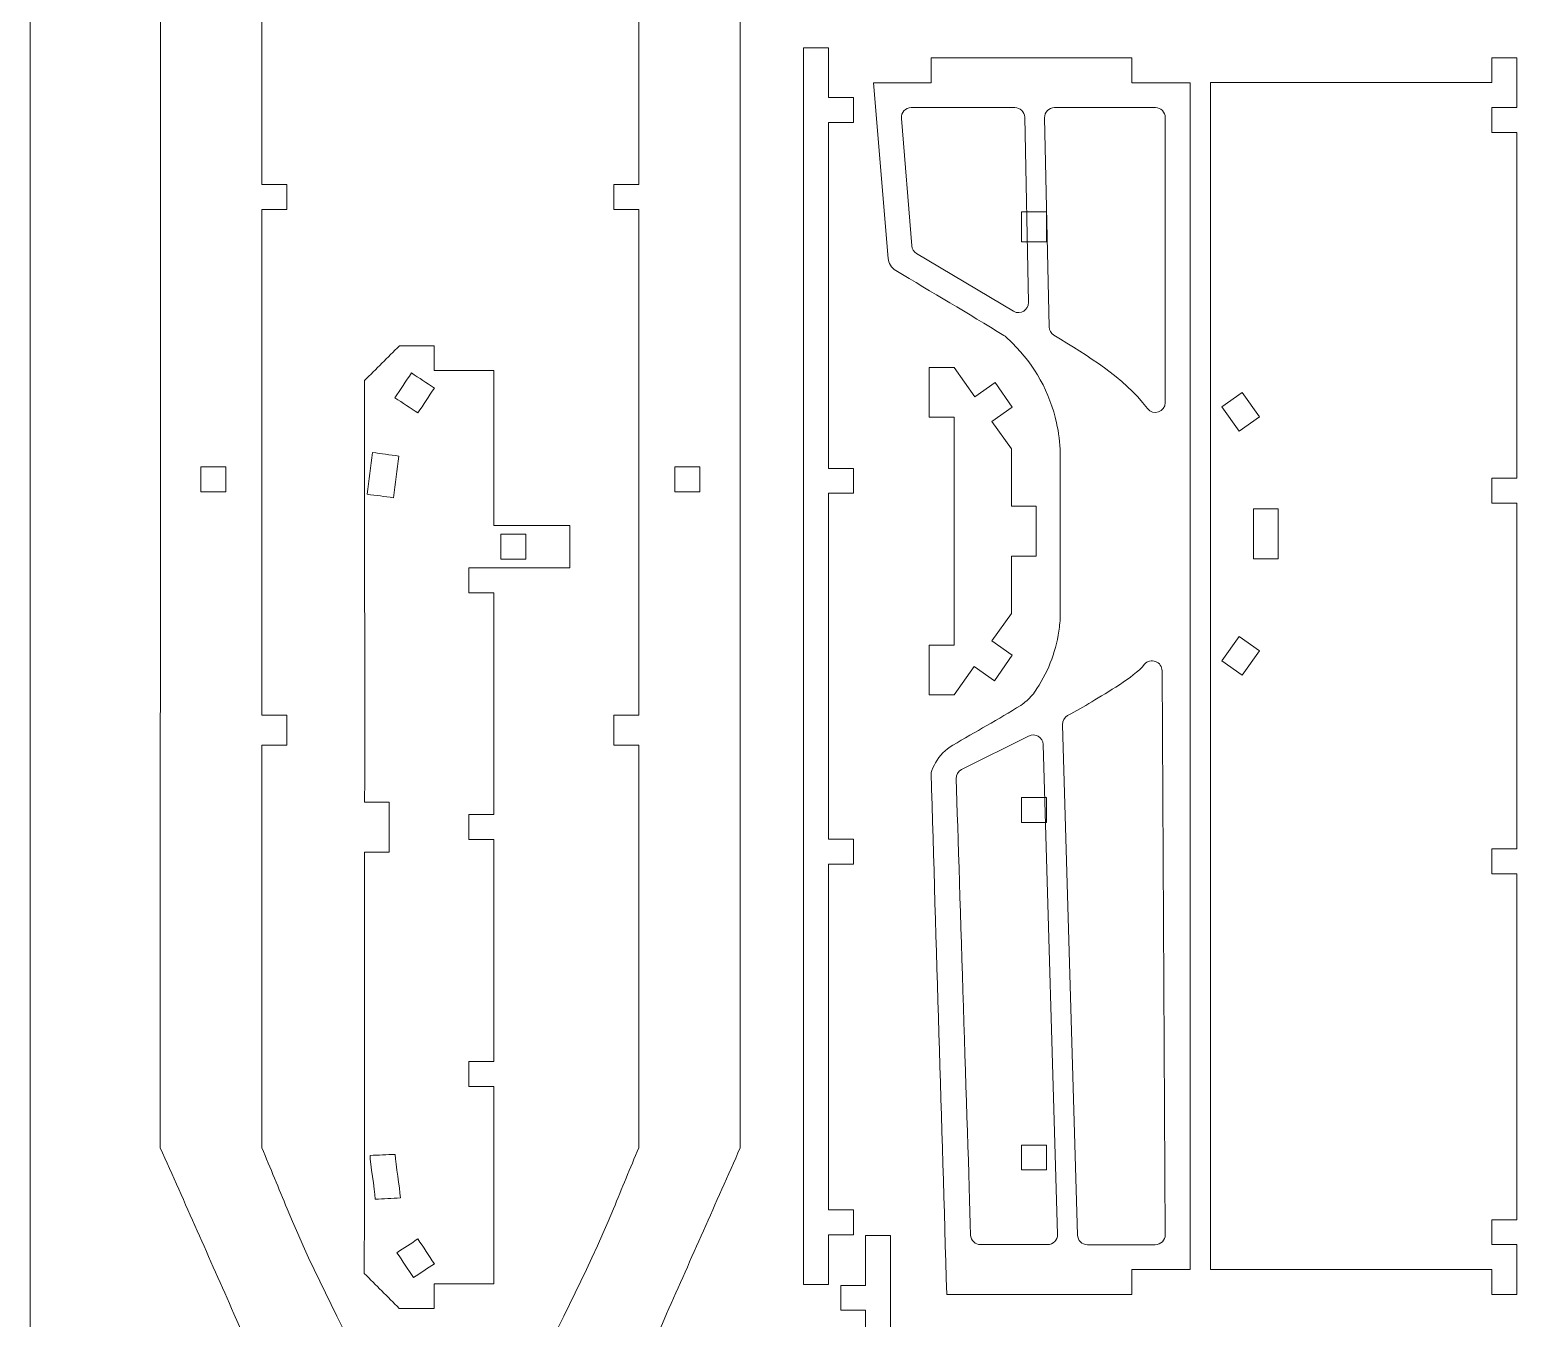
# Model space of a CAD drawing. Header units: centimetres. Extents: x -34.7 to 34.7, y -39.5 to 39.5.
# Drawn here: x -34.67 to -16.63, y -24.81 to -9.35 of the extents above; entities that cross this region are included whole.
import ezdxf

# ---------------------------------------------------------------- set-up
doc = ezdxf.new("R2010")
doc.units = ezdxf.units.CM
doc.header["$MEASUREMENT"] = 0
doc.layers.add('Camada 1', color=7, linetype='Continuous')

msp = doc.modelspace()

# ---------------------------------------------------------------- linework, layer by layer
at = {"layer": 'Camada 1', "color": 5, "lineweight": 9}
msp.add_open_spline([(-34.66849, -39.45036), (-34.66849, -39.45036), (-34.66849, 39.45036), (-34.66849, 39.45036), (-34.66849, 39.45036), (-34.66849, 39.45036), (34.66849, 39.45036), (34.66849, 39.45036), (34.66849, 39.45036), (34.66849, 39.45036), (34.66849, -39.45036), (34.66849, -39.45036), (34.66849, -39.45036), (34.66849, -39.45036), (-34.66849, -39.45036), (-34.66849, -39.45036)], degree=3, knots=[0, 0, 0, 0, 0.2, 0.2, 0.2, 0.2, 0.4, 0.4, 0.4, 0.4, 0.6, 0.6, 0.6, 0.6, 1, 1, 1, 1], dxfattribs=at)
at = {"layer": 'Camada 1', "color": 3, "lineweight": 9}
for points, knots in [([(-31.88573, -22.7584), (-31.78467, -23.00331), (-31.68363, -23.24821), (-31.58258, -23.49313), (-31.58258, -23.49313), (-30.92801, -25.10025), (-29.96715, -26.26516), (-29.98347, -28.5209), (-29.98347, -28.5209), (-29.98347, -29.66661), (-29.98347, -30.81232), (-29.98347, -31.95803), (-29.98347, -31.95803), (-29.88386, -31.95803), (-29.78425, -31.95803), (-29.68465, -31.95803), (-29.68465, -31.95803), (-29.68464, -32.05804), (-29.68464, -32.15804), (-29.68464, -32.25805), (-29.68464, -32.25805), (-29.78424, -32.25805), (-29.88385, -32.25805), (-29.98347, -32.25805), (-29.98347, -32.25805), (-29.98347, -32.65794), (-29.98347, -33.05781), (-29.98347, -33.45769), (-29.98347, -33.45769), (-29.88382, -33.45769), (-29.78419, -33.45769), (-29.68455, -33.45769), (-29.68455, -33.45769), (-29.68455, -33.55771), (-29.68455, -33.65772), (-29.68455, -33.75773), (-29.68455, -33.75773), (-29.78419, -33.75773), (-29.88382, -33.75773), (-29.98347, -33.75773), (-29.98347, -33.75773), (-29.98347, -34.158), (-29.98347, -34.55827), (-29.98347, -34.95853), (-29.98347, -34.95853), (-29.88386, -34.95853), (-29.78425, -34.95851), (-29.68465, -34.95851), (-29.68465, -34.95851), (-29.68464, -35.05853), (-29.68464, -35.15854), (-29.68464, -35.25856), (-29.68464, -35.25856), (-29.78424, -35.25856), (-29.88385, -35.25856), (-29.98347, -35.25856), (-29.98347, -35.25856), (-29.98347, -35.65845), (-29.98347, -36.05835), (-29.98347, -36.45825), (-29.98347, -36.45825), (-29.88382, -36.45825), (-29.78419, -36.45824), (-29.68455, -36.45824), (-29.68455, -36.45824), (-29.68455, -36.55825), (-29.68455, -36.65827), (-29.68455, -36.75827), (-29.68455, -36.75827), (-29.78419, -36.75827), (-29.88382, -36.75827), (-29.98347, -36.75827), (-29.98347, -36.75827), (-29.98347, -36.8839), (-29.98347, -37.00951), (-29.98347, -37.13513), (-29.98347, -37.13513), (-30.17032, -37.13513), (-30.35718, -37.13513), (-30.54403, -37.13513), (-30.54403, -37.13513), (-30.54403, -37.23476), (-30.54403, -37.33437), (-30.54403, -37.434), (-30.54403, -37.434), (-30.62673, -37.43399), (-30.70943, -37.43399), (-30.79214, -37.43398), (-30.79214, -37.43398), (-30.79214, -37.53359), (-30.79214, -37.63321), (-30.79214, -37.73283), (-30.79214, -37.73283), (-30.89176, -37.73283), (-30.99138, -37.73283), (-31.091, -37.73283), (-31.091, -37.73283), (-31.091, -37.63321), (-31.09099, -37.53359), (-31.09099, -37.43397), (-31.09099, -37.43397), (-31.17063, -37.43397), (-31.25027, -37.43397), (-31.32992, -37.43397), (-31.32992, -37.43397), (-31.32988, -35.18019), (-31.32986, -32.92641), (-31.32983, -30.67264), (-31.32983, -30.67264), (-31.25504, -30.4471), (-31.18023, -30.22154), (-31.10544, -29.99599), (-31.10544, -29.99599), (-30.9992, -29.65677), (-30.88805, -29.26592), (-30.85712, -28.90945), (-30.85712, -28.90945), (-30.85465, -28.85866), (-30.85217, -28.80792), (-30.8497, -28.75714), (-30.8497, -28.75714), (-31.38921, -28.75714), (-31.92874, -28.75714), (-32.46825, -28.75712), (-32.46825, -28.75712), (-32.46825, -28.6575), (-32.46825, -28.55788), (-32.46825, -28.45827), (-32.46825, -28.45827), (-32.34871, -28.45827), (-32.22917, -28.45827), (-32.10963, -28.45827), (-32.10963, -28.45827), (-32.10963, -28.35826), (-32.10963, -28.25826), (-32.10963, -28.15825), (-32.10963, -28.15825), (-32.22917, -28.15825), (-32.34871, -28.15823), (-32.46825, -28.15823), (-32.46825, -28.15823), (-32.46825, -28.05861), (-32.46825, -27.95899), (-32.46825, -27.85937), (-32.46825, -27.85937), (-31.96483, -27.85939), (-31.46139, -27.85939), (-30.95799, -27.8594), (-30.95799, -27.8594), (-31.06486, -27.44897), (-31.24337, -27.00737), (-31.40654, -26.61829), (-31.40654, -26.61829), (-31.67813, -25.99562), (-31.94972, -25.37295), (-32.2213, -24.75027), (-32.2213, -24.75027), (-32.51588, -24.08631), (-32.81044, -23.42233), (-33.105, -22.75837), (-33.105, -22.75837), (-33.10495, -17.32648), (-33.10488, -11.8946), (-33.10482, -6.46272), (-33.10482, -6.46272), (-33.01394, -6.09509), (-32.92307, -5.72747), (-32.83219, -5.35984), (-32.83219, -5.35984), (-32.61058, -4.50503), (-32.38899, -3.65021), (-32.16738, -2.79539), (-32.16738, -2.79539), (-32.08011, -2.4524), (-31.97461, -2.04627), (-31.90261, -1.70042), (-31.90261, -1.70042), (-31.87849, -1.57466), (-31.85437, -1.44892), (-31.83023, -1.32317), (-31.83023, -1.32317), (-32.05172, -1.32317), (-32.27319, -1.32317), (-32.49468, -1.32317), (-32.49468, -1.32317), (-32.49468, -1.20362), (-32.49468, -1.08407), (-32.49468, -0.96452), (-32.49468, -0.96452), (-32.05555, -0.96452), (-31.61644, -0.96454), (-31.17731, -0.96454), (-31.17731, -0.96454), (-31.17731, -0.86452), (-31.17731, -0.76451), (-31.17731, -0.6645), (-31.17731, -0.6645), (-31.61642, -0.66454), (-32.05554, -0.66456), (-32.49465, -0.66459), (-32.49465, -0.66459), (-32.49465, -0.54504), (-32.49464, -0.42551), (-32.49464, -0.30596), (-32.49464, -0.30596), (-32.24922, -0.30596), (-32.0038, -0.30597), (-31.75839, -0.30597), (-31.75839, -0.30597), (-31.75833, 1.13145), (-31.7583, 2.56887), (-31.75826, 4.00628), (-31.75826, 4.00628), (-31.65863, 4.00628), (-31.55902, 4.00628), (-31.4594, 4.00628), (-31.4594, 4.00628), (-31.45943, 4.0969), (-31.45949, 4.18751), (-31.45952, 4.27813), (-31.45952, 4.27813), (-31.35871, 4.27813), (-31.25792, 4.27813), (-31.15711, 4.27813), (-31.15711, 4.27813), (-31.15707, 4.18751), (-31.15703, 4.0969), (-31.15699, 4.00628), (-31.15699, 4.00628), (-31.05738, 4.00628), (-30.95777, 4.00628), (-30.85814, 4.00628), (-30.85814, 4.00628), (-30.85855, 3.15236), (-30.85899, 2.29844), (-30.85941, 1.44451), (-30.85941, 1.44451), (-30.95902, 1.44451), (-31.05864, 1.44451), (-31.15826, 1.44451), (-31.15826, 1.44451), (-31.15826, 1.3445), (-31.15826, 1.2445), (-31.15826, 1.14449), (-31.15826, 1.14449), (-31.05864, 1.14449), (-30.95902, 1.14448), (-30.85941, 1.14448), (-30.85941, 1.14448), (-30.85903, 0.49274), (-30.85866, -0.159), (-30.8583, -0.81074), (-30.8583, -0.81074), (-30.87199, -1.70432), (-31.02311, -2.57687), (-31.21821, -3.44714), (-31.21821, -3.44714), (-31.3877, -4.17228), (-31.55719, -4.89743), (-31.72668, -5.62257), (-31.72668, -5.62257), (-31.77965, -5.90262), (-31.83259, -6.18267), (-31.88555, -6.46272), (-31.88555, -6.46272), (-31.88556, -7.20229), (-31.88556, -7.94184), (-31.88557, -8.6814), (-31.88557, -8.6814), (-31.78556, -8.6814), (-31.68553, -8.68138), (-31.58552, -8.68138), (-31.58552, -8.68138), (-31.58552, -8.7814), (-31.58552, -8.88142), (-31.58552, -8.98144), (-31.58552, -8.98144), (-31.68553, -8.98144), (-31.78556, -8.98144), (-31.88557, -8.98144), (-31.88557, -8.98144), (-31.88558, -9.72098), (-31.88558, -10.46055), (-31.88559, -11.2001), (-31.88559, -11.2001), (-31.78558, -11.2001), (-31.68557, -11.20012), (-31.58556, -11.20012), (-31.58556, -11.20012), (-31.58556, -11.30013), (-31.58554, -11.40013), (-31.58554, -11.50015), (-31.58554, -11.50015), (-31.68557, -11.50015), (-31.78558, -11.50015), (-31.8856, -11.50015), (-31.8856, -11.50015), (-31.88564, -13.52283), (-31.88566, -15.5455), (-31.8857, -17.56818), (-31.8857, -17.56818), (-31.78569, -17.56818), (-31.68567, -17.56818), (-31.58566, -17.56818), (-31.58566, -17.56818), (-31.58564, -17.68807), (-31.58561, -17.80795), (-31.5856, -17.92785), (-31.5856, -17.92785), (-31.6856, -17.92785), (-31.7856, -17.92785), (-31.88562, -17.92785), (-31.88562, -17.92785), (-31.88566, -19.53804), (-31.88569, -21.14821), (-31.88573, -22.7584)], [0, 0, 0, 0, 0.0125, 0.0125, 0.0125, 0.0125, 0.025, 0.025, 0.025, 0.025, 0.0375, 0.0375, 0.0375, 0.0375, 0.05, 0.05, 0.05, 0.05, 0.0625, 0.0625, 0.0625, 0.0625, 0.075, 0.075, 0.075, 0.075, 0.0875, 0.0875, 0.0875, 0.0875, 0.1, 0.1, 0.1, 0.1, 0.1125, 0.1125, 0.1125, 0.1125, 0.125, 0.125, 0.125, 0.125, 0.1375, 0.1375, 0.1375, 0.1375, 0.15, 0.15, 0.15, 0.15, 0.1625, 0.1625, 0.1625, 0.1625, 0.175, 0.175, 0.175, 0.175, 0.1875, 0.1875, 0.1875, 0.1875, 0.2, 0.2, 0.2, 0.2, 0.2125, 0.2125, 0.2125, 0.2125, 0.225, 0.225, 0.225, 0.225, 0.2375, 0.2375, 0.2375, 0.2375, 0.25, 0.25, 0.25, 0.25, 0.2625, 0.2625, 0.2625, 0.2625, 0.275, 0.275, 0.275, 0.275, 0.2875, 0.2875, 0.2875, 0.2875, 0.3, 0.3, 0.3, 0.3, 0.3125, 0.3125, 0.3125, 0.3125, 0.325, 0.325, 0.325, 0.325, 0.3375, 0.3375, 0.3375, 0.3375, 0.35, 0.35, 0.35, 0.35, 0.3625, 0.3625, 0.3625, 0.3625, 0.375, 0.375, 0.375, 0.375, 0.3875, 0.3875, 0.3875, 0.3875, 0.4, 0.4, 0.4, 0.4, 0.4125, 0.4125, 0.4125, 0.4125, 0.425, 0.425, 0.425, 0.425, 0.4375, 0.4375, 0.4375, 0.4375, 0.45, 0.45, 0.45, 0.45, 0.4625, 0.4625, 0.4625, 0.4625, 0.475, 0.475, 0.475, 0.475, 0.4875, 0.4875, 0.4875, 0.4875, 0.5, 0.5, 0.5, 0.5, 0.5125, 0.5125, 0.5125, 0.5125, 0.525, 0.525, 0.525, 0.525, 0.5375, 0.5375, 0.5375, 0.5375, 0.55, 0.55, 0.55, 0.55, 0.5625, 0.5625, 0.5625, 0.5625, 0.575, 0.575, 0.575, 0.575, 0.5875, 0.5875, 0.5875, 0.5875, 0.6, 0.6, 0.6, 0.6, 0.6125, 0.6125, 0.6125, 0.6125, 0.625, 0.625, 0.625, 0.625, 0.6375, 0.6375, 0.6375, 0.6375, 0.65, 0.65, 0.65, 0.65, 0.6625, 0.6625, 0.6625, 0.6625, 0.675, 0.675, 0.675, 0.675, 0.6875, 0.6875, 0.6875, 0.6875, 0.7, 0.7, 0.7, 0.7, 0.7125, 0.7125, 0.7125, 0.7125, 0.725, 0.725, 0.725, 0.725, 0.7375, 0.7375, 0.7375, 0.7375, 0.75, 0.75, 0.75, 0.75, 0.7625, 0.7625, 0.7625, 0.7625, 0.775, 0.775, 0.775, 0.775, 0.7875, 0.7875, 0.7875, 0.7875, 0.8, 0.8, 0.8, 0.8, 0.8125, 0.8125, 0.8125, 0.8125, 0.825, 0.825, 0.825, 0.825, 0.8375, 0.8375, 0.8375, 0.8375, 0.85, 0.85, 0.85, 0.85, 0.8625, 0.8625, 0.8625, 0.8625, 0.875, 0.875, 0.875, 0.875, 0.8875, 0.8875, 0.8875, 0.8875, 0.9, 0.9, 0.9, 0.9, 0.9125, 0.9125, 0.9125, 0.9125, 0.925, 0.925, 0.925, 0.925, 0.9375, 0.9375, 0.9375, 0.9375, 0.95, 0.95, 0.95, 0.95, 0.9625, 0.9625, 0.9625, 0.9625, 0.975, 0.975, 0.975, 0.975, 1, 1, 1, 1]), ([(-27.36384, -22.7584), (-27.46489, -23.00331), (-27.56594, -23.24821), (-27.66699, -23.49313), (-27.66699, -23.49313), (-28.32155, -25.10025), (-29.28242, -26.26516), (-29.26612, -28.5209), (-29.26612, -28.5209), (-29.26612, -29.66661), (-29.26612, -30.81232), (-29.26612, -31.95803), (-29.26612, -31.95803), (-29.36571, -31.95803), (-29.46531, -31.95803), (-29.56492, -31.95803), (-29.56492, -31.95803), (-29.56493, -32.05804), (-29.56493, -32.15804), (-29.56495, -32.25805), (-29.56495, -32.25805), (-29.46533, -32.25805), (-29.36572, -32.25805), (-29.26612, -32.25805), (-29.26612, -32.25805), (-29.26612, -32.65794), (-29.26612, -33.05781), (-29.26612, -33.45769), (-29.26612, -33.45769), (-29.36574, -33.45769), (-29.46539, -33.45769), (-29.56502, -33.45769), (-29.56502, -33.45769), (-29.56502, -33.55771), (-29.56502, -33.65772), (-29.56502, -33.75773), (-29.56502, -33.75773), (-29.46539, -33.75773), (-29.36574, -33.75773), (-29.26612, -33.75773), (-29.26612, -33.75773), (-29.26612, -34.158), (-29.26612, -34.55827), (-29.26612, -34.95853), (-29.26612, -34.95853), (-29.36571, -34.95853), (-29.46531, -34.95851), (-29.56492, -34.95851), (-29.56492, -34.95851), (-29.56493, -35.05853), (-29.56493, -35.15854), (-29.56495, -35.25856), (-29.56495, -35.25856), (-29.46533, -35.25856), (-29.36572, -35.25856), (-29.26612, -35.25856), (-29.26612, -35.25856), (-29.26612, -35.65845), (-29.26612, -36.05835), (-29.26612, -36.45825), (-29.26612, -36.45825), (-29.36574, -36.45825), (-29.46539, -36.45824), (-29.56502, -36.45824), (-29.56502, -36.45824), (-29.56502, -36.55825), (-29.56502, -36.65827), (-29.56502, -36.75827), (-29.56502, -36.75827), (-29.46539, -36.75827), (-29.36574, -36.75827), (-29.26612, -36.75827), (-29.26612, -36.75827), (-29.26612, -36.8839), (-29.26612, -37.00951), (-29.26612, -37.13513), (-29.26612, -37.13513), (-29.07925, -37.13513), (-28.89238, -37.13513), (-28.70554, -37.13513), (-28.70554, -37.13513), (-28.70554, -37.23476), (-28.70554, -37.33437), (-28.70554, -37.434), (-28.70554, -37.434), (-28.62284, -37.43399), (-28.54013, -37.43399), (-28.45744, -37.43398), (-28.45744, -37.43398), (-28.45744, -37.53359), (-28.45744, -37.63321), (-28.45744, -37.73283), (-28.45744, -37.73283), (-28.35781, -37.73283), (-28.25818, -37.73283), (-28.15857, -37.73283), (-28.15857, -37.73283), (-28.15857, -37.63321), (-28.15857, -37.53359), (-28.15857, -37.43397), (-28.15857, -37.43397), (-28.07894, -37.43397), (-27.99929, -37.43397), (-27.91965, -37.43397), (-27.91965, -37.43397), (-27.91969, -35.18019), (-27.91971, -32.92641), (-27.91974, -30.67264), (-27.91974, -30.67264), (-27.99453, -30.4471), (-28.06933, -30.22154), (-28.14412, -29.99599), (-28.14412, -29.99599), (-28.25037, -29.65677), (-28.36153, -29.26592), (-28.39245, -28.90945), (-28.39245, -28.90945), (-28.39492, -28.85866), (-28.39739, -28.80792), (-28.39987, -28.75714), (-28.39987, -28.75714), (-27.86035, -28.75714), (-27.32083, -28.75714), (-26.78133, -28.75712), (-26.78133, -28.75712), (-26.78133, -28.6575), (-26.78133, -28.55788), (-26.78133, -28.45827), (-26.78133, -28.45827), (-26.90088, -28.45827), (-27.0204, -28.45827), (-27.13995, -28.45827), (-27.13995, -28.45827), (-27.13995, -28.35826), (-27.13995, -28.25826), (-27.13995, -28.15825), (-27.13995, -28.15825), (-27.0204, -28.15825), (-26.90088, -28.15823), (-26.78133, -28.15823), (-26.78133, -28.15823), (-26.78133, -28.05861), (-26.78133, -27.95899), (-26.78133, -27.85937), (-26.78133, -27.85937), (-27.28473, -27.85939), (-27.78817, -27.85939), (-28.2916, -27.8594), (-28.2916, -27.8594), (-28.18471, -27.44897), (-28.00621, -27.00737), (-27.84302, -26.61829), (-27.84302, -26.61829), (-27.57144, -25.99562), (-27.29985, -25.37295), (-27.02826, -24.75027), (-27.02826, -24.75027), (-26.7337, -24.08631), (-26.43912, -23.42233), (-26.14457, -22.75837), (-26.14457, -22.75837), (-26.14462, -17.32648), (-26.1447, -11.8946), (-26.14474, -6.46272), (-26.14474, -6.46272), (-26.23562, -6.09509), (-26.3265, -5.72747), (-26.41738, -5.35984), (-26.41738, -5.35984), (-26.63898, -4.50503), (-26.86058, -3.65021), (-27.08218, -2.79539), (-27.08218, -2.79539), (-27.16946, -2.4524), (-27.27497, -2.04627), (-27.34695, -1.70042), (-27.34695, -1.70042), (-27.37107, -1.57466), (-27.39522, -1.44892), (-27.41933, -1.32317), (-27.41933, -1.32317), (-27.19785, -1.32317), (-26.97638, -1.32317), (-26.75489, -1.32317), (-26.75489, -1.32317), (-26.75489, -1.20362), (-26.75489, -1.08407), (-26.75489, -0.96452), (-26.75489, -0.96452), (-27.19402, -0.96452), (-27.63313, -0.96454), (-28.07225, -0.96454), (-28.07225, -0.96454), (-28.07225, -0.86452), (-28.07225, -0.76451), (-28.07225, -0.6645), (-28.07225, -0.6645), (-27.63315, -0.66454), (-27.19402, -0.66456), (-26.75492, -0.66459), (-26.75492, -0.66459), (-26.75492, -0.54504), (-26.75493, -0.42551), (-26.75493, -0.30596), (-26.75493, -0.30596), (-27.00036, -0.30596), (-27.24576, -0.30597), (-27.49118, -0.30597), (-27.49118, -0.30597), (-27.49124, 1.13145), (-27.49127, 2.56887), (-27.49131, 4.00628), (-27.49131, 4.00628), (-27.59093, 4.00628), (-27.69055, 4.00628), (-27.79017, 4.00628), (-27.79017, 4.00628), (-27.79013, 4.0969), (-27.79009, 4.18751), (-27.79005, 4.27813), (-27.79005, 4.27813), (-27.89085, 4.27813), (-27.99165, 4.27813), (-28.09246, 4.27813), (-28.09246, 4.27813), (-28.09249, 4.18751), (-28.09255, 4.0969), (-28.09257, 4.00628), (-28.09257, 4.00628), (-28.19219, 4.00628), (-28.29183, 4.00628), (-28.39143, 4.00628), (-28.39143, 4.00628), (-28.39101, 3.15236), (-28.39058, 2.29844), (-28.39016, 1.44451), (-28.39016, 1.44451), (-28.29054, 1.44451), (-28.19092, 1.44451), (-28.0913, 1.44451), (-28.0913, 1.44451), (-28.0913, 1.3445), (-28.0913, 1.2445), (-28.0913, 1.14449), (-28.0913, 1.14449), (-28.19092, 1.14449), (-28.29054, 1.14448), (-28.39016, 1.14448), (-28.39016, 1.14448), (-28.39053, 0.49274), (-28.3909, -0.159), (-28.39128, -0.81074), (-28.39128, -0.81074), (-28.37759, -1.70432), (-28.22645, -2.57687), (-28.03136, -3.44714), (-28.03136, -3.44714), (-27.86186, -4.17228), (-27.69238, -4.89743), (-27.52289, -5.62257), (-27.52289, -5.62257), (-27.46994, -5.90262), (-27.41698, -6.18267), (-27.36402, -6.46272), (-27.36402, -6.46272), (-27.36401, -7.20229), (-27.36401, -7.94184), (-27.36401, -8.6814), (-27.36401, -8.6814), (-27.46401, -8.6814), (-27.56403, -8.68138), (-27.66405, -8.68138), (-27.66405, -8.68138), (-27.66405, -8.7814), (-27.66405, -8.88142), (-27.66405, -8.98144), (-27.66405, -8.98144), (-27.56403, -8.98144), (-27.46401, -8.98144), (-27.36401, -8.98144), (-27.36401, -8.98144), (-27.36399, -9.72098), (-27.36399, -10.46055), (-27.36397, -11.2001), (-27.36397, -11.2001), (-27.46399, -11.2001), (-27.56401, -11.20012), (-27.66401, -11.20012), (-27.66401, -11.20012), (-27.66401, -11.30013), (-27.66402, -11.40013), (-27.66402, -11.50015), (-27.66402, -11.50015), (-27.56401, -11.50015), (-27.46399, -11.50015), (-27.36396, -11.50015), (-27.36396, -11.50015), (-27.36393, -13.52283), (-27.3639, -15.5455), (-27.36386, -17.56818), (-27.36386, -17.56818), (-27.46387, -17.56818), (-27.5639, -17.56818), (-27.6639, -17.56818), (-27.6639, -17.56818), (-27.66393, -17.68807), (-27.66395, -17.80795), (-27.66397, -17.92785), (-27.66397, -17.92785), (-27.56396, -17.92785), (-27.46396, -17.92785), (-27.36395, -17.92785), (-27.36395, -17.92785), (-27.36391, -19.53804), (-27.36387, -21.14821), (-27.36384, -22.7584)], [0, 0, 0, 0, 0.0125, 0.0125, 0.0125, 0.0125, 0.025, 0.025, 0.025, 0.025, 0.0375, 0.0375, 0.0375, 0.0375, 0.05, 0.05, 0.05, 0.05, 0.0625, 0.0625, 0.0625, 0.0625, 0.075, 0.075, 0.075, 0.075, 0.0875, 0.0875, 0.0875, 0.0875, 0.1, 0.1, 0.1, 0.1, 0.1125, 0.1125, 0.1125, 0.1125, 0.125, 0.125, 0.125, 0.125, 0.1375, 0.1375, 0.1375, 0.1375, 0.15, 0.15, 0.15, 0.15, 0.1625, 0.1625, 0.1625, 0.1625, 0.175, 0.175, 0.175, 0.175, 0.1875, 0.1875, 0.1875, 0.1875, 0.2, 0.2, 0.2, 0.2, 0.2125, 0.2125, 0.2125, 0.2125, 0.225, 0.225, 0.225, 0.225, 0.2375, 0.2375, 0.2375, 0.2375, 0.25, 0.25, 0.25, 0.25, 0.2625, 0.2625, 0.2625, 0.2625, 0.275, 0.275, 0.275, 0.275, 0.2875, 0.2875, 0.2875, 0.2875, 0.3, 0.3, 0.3, 0.3, 0.3125, 0.3125, 0.3125, 0.3125, 0.325, 0.325, 0.325, 0.325, 0.3375, 0.3375, 0.3375, 0.3375, 0.35, 0.35, 0.35, 0.35, 0.3625, 0.3625, 0.3625, 0.3625, 0.375, 0.375, 0.375, 0.375, 0.3875, 0.3875, 0.3875, 0.3875, 0.4, 0.4, 0.4, 0.4, 0.4125, 0.4125, 0.4125, 0.4125, 0.425, 0.425, 0.425, 0.425, 0.4375, 0.4375, 0.4375, 0.4375, 0.45, 0.45, 0.45, 0.45, 0.4625, 0.4625, 0.4625, 0.4625, 0.475, 0.475, 0.475, 0.475, 0.4875, 0.4875, 0.4875, 0.4875, 0.5, 0.5, 0.5, 0.5, 0.5125, 0.5125, 0.5125, 0.5125, 0.525, 0.525, 0.525, 0.525, 0.5375, 0.5375, 0.5375, 0.5375, 0.55, 0.55, 0.55, 0.55, 0.5625, 0.5625, 0.5625, 0.5625, 0.575, 0.575, 0.575, 0.575, 0.5875, 0.5875, 0.5875, 0.5875, 0.6, 0.6, 0.6, 0.6, 0.6125, 0.6125, 0.6125, 0.6125, 0.625, 0.625, 0.625, 0.625, 0.6375, 0.6375, 0.6375, 0.6375, 0.65, 0.65, 0.65, 0.65, 0.6625, 0.6625, 0.6625, 0.6625, 0.675, 0.675, 0.675, 0.675, 0.6875, 0.6875, 0.6875, 0.6875, 0.7, 0.7, 0.7, 0.7, 0.7125, 0.7125, 0.7125, 0.7125, 0.725, 0.725, 0.725, 0.725, 0.7375, 0.7375, 0.7375, 0.7375, 0.75, 0.75, 0.75, 0.75, 0.7625, 0.7625, 0.7625, 0.7625, 0.775, 0.775, 0.775, 0.775, 0.7875, 0.7875, 0.7875, 0.7875, 0.8, 0.8, 0.8, 0.8, 0.8125, 0.8125, 0.8125, 0.8125, 0.825, 0.825, 0.825, 0.825, 0.8375, 0.8375, 0.8375, 0.8375, 0.85, 0.85, 0.85, 0.85, 0.8625, 0.8625, 0.8625, 0.8625, 0.875, 0.875, 0.875, 0.875, 0.8875, 0.8875, 0.8875, 0.8875, 0.9, 0.9, 0.9, 0.9, 0.9125, 0.9125, 0.9125, 0.9125, 0.925, 0.925, 0.925, 0.925, 0.9375, 0.9375, 0.9375, 0.9375, 0.95, 0.95, 0.95, 0.95, 0.9625, 0.9625, 0.9625, 0.9625, 0.975, 0.975, 0.975, 0.975, 1, 1, 1, 1]), ([(-25.38541, -24.40021), (-25.38541, -24.40021), (-25.08654, -24.40021), (-25.08654, -24.40021), (-25.08654, -24.40021), (-25.08654, -24.40021), (-25.08654, -23.80248), (-25.08654, -23.80248), (-25.08654, -23.80248), (-25.08654, -23.80248), (-24.78769, -23.80248), (-24.78769, -23.80248), (-24.78769, -23.80248), (-24.78769, -23.80248), (-24.78769, -23.50362), (-24.78769, -23.50362), (-24.78769, -23.50362), (-24.78769, -23.50362), (-25.08654, -23.50362), (-25.08654, -23.50362), (-25.08654, -23.50362), (-25.08654, -23.50362), (-25.08654, -19.35455), (-25.08654, -19.35455), (-25.08654, -19.35455), (-25.08654, -19.35455), (-24.78769, -19.35455), (-24.78769, -19.35455), (-24.78769, -19.35455), (-24.78769, -19.35455), (-24.78769, -19.05568), (-24.78769, -19.05568), (-24.78769, -19.05568), (-24.78769, -19.05568), (-25.08654, -19.05568), (-25.08654, -19.05568), (-25.08654, -19.05568), (-25.08654, -19.05568), (-25.08654, -14.90661), (-25.08654, -14.90661), (-25.08654, -14.90661), (-25.08654, -14.90661), (-24.78769, -14.90661), (-24.78769, -14.90661), (-24.78769, -14.90661), (-24.78769, -14.90661), (-24.78769, -14.60775), (-24.78769, -14.60775), (-24.78769, -14.60775), (-24.78769, -14.60775), (-25.08654, -14.60775), (-25.08654, -14.60775), (-25.08654, -14.60775), (-25.08654, -14.60775), (-25.08654, -10.45866), (-25.08654, -10.45866), (-25.08654, -10.45866), (-25.08654, -10.45866), (-24.78769, -10.45866), (-24.78769, -10.45866), (-24.78769, -10.45866), (-24.78769, -10.45866), (-24.78769, -10.1598), (-24.78769, -10.1598), (-24.78769, -10.1598), (-24.78769, -10.1598), (-25.08654, -10.1598), (-25.08654, -10.1598), (-25.08654, -10.1598), (-25.08654, -10.1598), (-25.08654, -9.56208), (-25.08654, -9.56208), (-25.08654, -9.56208), (-25.08654, -9.56208), (-25.38541, -9.56208), (-25.38541, -9.56208), (-25.38541, -9.56208), (-25.38541, -9.56208), (-25.38541, -24.40021), (-25.38541, -24.40021)], [0, 0, 0, 0, 0.04761905, 0.04761905, 0.04761905, 0.04761905, 0.0952381, 0.0952381, 0.0952381, 0.0952381, 0.14285714, 0.14285714, 0.14285714, 0.14285714, 0.19047619, 0.19047619, 0.19047619, 0.19047619, 0.23809524, 0.23809524, 0.23809524, 0.23809524, 0.28571429, 0.28571429, 0.28571429, 0.28571429, 0.33333333, 0.33333333, 0.33333333, 0.33333333, 0.38095238, 0.38095238, 0.38095238, 0.38095238, 0.42857143, 0.42857143, 0.42857143, 0.42857143, 0.47619048, 0.47619048, 0.47619048, 0.47619048, 0.52380952, 0.52380952, 0.52380952, 0.52380952, 0.57142857, 0.57142857, 0.57142857, 0.57142857, 0.61904762, 0.61904762, 0.61904762, 0.61904762, 0.66666667, 0.66666667, 0.66666667, 0.66666667, 0.71428571, 0.71428571, 0.71428571, 0.71428571, 0.76190476, 0.76190476, 0.76190476, 0.76190476, 0.80952381, 0.80952381, 0.80952381, 0.80952381, 0.85714286, 0.85714286, 0.85714286, 0.85714286, 0.9047619, 0.9047619, 0.9047619, 0.9047619, 1, 1, 1, 1]), ([(-21.44438, -9.68163), (-21.44438, -9.68163), (-21.44439, -9.9805), (-21.44439, -9.9805), (-21.44439, -9.9805), (-21.44439, -9.9805), (-20.74462, -9.98047), (-20.74462, -9.98047), (-20.74462, -9.98047), (-20.74462, -9.98047), (-20.74488, -24.2208), (-20.74488, -24.2208), (-20.74488, -24.2208), (-20.74488, -24.2208), (-21.44464, -24.22077), (-21.44464, -24.22077), (-21.44464, -24.22077), (-21.44464, -24.22077), (-21.44464, -24.51963), (-21.44464, -24.51963), (-21.44464, -24.51963), (-21.44464, -24.51963), (-23.66595, -24.51953), (-23.66595, -24.51953), (-23.66595, -24.51953), (-23.72837, -22.43206), (-23.79381, -20.34467), (-23.85324, -18.25709), (-23.85324, -18.25709), (-23.85371, -18.24047), (-23.81276, -18.15707), (-23.80296, -18.13996), (-23.80296, -18.13996), (-23.75224, -18.05148), (-23.68125, -17.98114), (-23.59405, -17.92912), (-23.59405, -17.92912), (-23.3233, -17.76752), (-23.0447, -17.61896), (-22.7778, -17.45107), (-22.7778, -17.45107), (-22.72657, -17.41885), (-22.684, -17.37411), (-22.64217, -17.33037), (-22.64217, -17.33037), (-22.61935, -17.30649), (-22.6033, -17.27693), (-22.58504, -17.24941), (-22.58504, -17.24941), (-22.43649, -17.0253), (-22.34733, -16.7779), (-22.31478, -16.5118), (-22.31478, -16.5118), (-22.31076, -16.47899), (-22.30533, -16.44616), (-22.30517, -16.4131), (-22.30517, -16.4131), (-22.30211, -15.74888), (-22.30418, -15.08463), (-22.30513, -14.4204), (-22.30513, -14.4204), (-22.3053, -14.30726), (-22.3241, -14.17153), (-22.3481, -14.06274), (-22.3481, -14.06274), (-22.42827, -13.69934), (-22.61261, -13.36708), (-22.87855, -13.10676), (-22.87855, -13.10676), (-22.91156, -13.07444), (-22.94182, -13.03791), (-22.98102, -13.01348), (-22.98102, -13.01348), (-23.40945, -12.74638), (-23.8467, -12.49369), (-24.27933, -12.23344), (-24.27933, -12.23344), (-24.32831, -12.20398), (-24.36587, -12.14389), (-24.37048, -12.08852), (-24.37048, -12.08852), (-24.37048, -12.08852), (-24.54604, -9.98056), (-24.54604, -9.98056), (-24.54604, -9.98056), (-24.54604, -9.98056), (-23.85382, -9.98056), (-23.85382, -9.98056), (-23.85382, -9.98056), (-23.85382, -9.98056), (-23.85381, -9.6817), (-23.85381, -9.6817), (-23.85381, -9.6817), (-23.85381, -9.6817), (-21.44438, -9.68163), (-21.44438, -9.68163)], [0, 0, 0, 0, 0.04, 0.04, 0.04, 0.04, 0.08, 0.08, 0.08, 0.08, 0.12, 0.12, 0.12, 0.12, 0.16, 0.16, 0.16, 0.16, 0.2, 0.2, 0.2, 0.2, 0.24, 0.24, 0.24, 0.24, 0.28, 0.28, 0.28, 0.28, 0.32, 0.32, 0.32, 0.32, 0.36, 0.36, 0.36, 0.36, 0.4, 0.4, 0.4, 0.4, 0.44, 0.44, 0.44, 0.44, 0.48, 0.48, 0.48, 0.48, 0.52, 0.52, 0.52, 0.52, 0.56, 0.56, 0.56, 0.56, 0.6, 0.6, 0.6, 0.6, 0.64, 0.64, 0.64, 0.64, 0.68, 0.68, 0.68, 0.68, 0.72, 0.72, 0.72, 0.72, 0.76, 0.76, 0.76, 0.76, 0.8, 0.8, 0.8, 0.8, 0.84, 0.84, 0.84, 0.84, 0.88, 0.88, 0.88, 0.88, 0.92, 0.92, 0.92, 0.92, 1, 1, 1, 1]), ([(-17.12508, -9.97903), (-17.12508, -9.97903), (-20.50293, -9.97909), (-20.50293, -9.97909), (-20.50293, -9.97909), (-20.50293, -9.97909), (-20.50296, -24.22014), (-20.50296, -24.22014), (-20.50296, -24.22014), (-20.50296, -24.22014), (-17.12509, -24.22013), (-17.12509, -24.22013), (-17.12509, -24.22013), (-17.12509, -24.22013), (-17.12509, -24.51901), (-17.12509, -24.51901), (-17.12509, -24.51901), (-17.12509, -24.51901), (-16.82622, -24.51897), (-16.82622, -24.51897), (-16.82622, -24.51897), (-16.82622, -24.51897), (-16.82622, -23.92122), (-16.82622, -23.92122), (-16.82622, -23.92122), (-16.82622, -23.92122), (-17.12509, -23.92125), (-17.12509, -23.92125), (-17.12509, -23.92125), (-17.12509, -23.92125), (-17.12509, -23.62239), (-17.12509, -23.62239), (-17.12509, -23.62239), (-17.12509, -23.62239), (-16.82622, -23.62235), (-16.82622, -23.62235), (-16.82622, -23.62235), (-16.82622, -23.62235), (-16.82622, -19.47309), (-16.82622, -19.47309), (-16.82622, -19.47309), (-16.82622, -19.47309), (-17.12509, -19.4731), (-17.12509, -19.4731), (-17.12509, -19.4731), (-17.12509, -19.4731), (-17.12509, -19.17422), (-17.12509, -19.17422), (-17.12509, -19.17422), (-17.12509, -19.17422), (-16.82622, -19.17421), (-16.82622, -19.17421), (-16.82622, -19.17421), (-16.82622, -19.17421), (-16.82621, -15.02496), (-16.82621, -15.02496), (-16.82621, -15.02496), (-16.82621, -15.02496), (-17.12508, -15.02495), (-17.12508, -15.02495), (-17.12508, -15.02495), (-17.12508, -15.02495), (-17.12508, -14.72607), (-17.12508, -14.72607), (-17.12508, -14.72607), (-17.12508, -14.72607), (-16.82621, -14.72607), (-16.82621, -14.72607), (-16.82621, -14.72607), (-16.82621, -14.72607), (-16.82621, -10.57681), (-16.82621, -10.57681), (-16.82621, -10.57681), (-16.82621, -10.57681), (-17.12508, -10.57677), (-17.12508, -10.57677), (-17.12508, -10.57677), (-17.12508, -10.57677), (-17.12508, -10.27791), (-17.12508, -10.27791), (-17.12508, -10.27791), (-17.12508, -10.27791), (-16.82621, -10.27794), (-16.82621, -10.27794), (-16.82621, -10.27794), (-16.82621, -10.27794), (-16.82621, -9.68017), (-16.82621, -9.68017), (-16.82621, -9.68017), (-16.82621, -9.68017), (-17.12508, -9.68015), (-17.12508, -9.68015), (-17.12508, -9.68015), (-17.12508, -9.68015), (-17.12508, -9.97903), (-17.12508, -9.97903)], [0, 0, 0, 0, 0.04, 0.04, 0.04, 0.04, 0.08, 0.08, 0.08, 0.08, 0.12, 0.12, 0.12, 0.12, 0.16, 0.16, 0.16, 0.16, 0.2, 0.2, 0.2, 0.2, 0.24, 0.24, 0.24, 0.24, 0.28, 0.28, 0.28, 0.28, 0.32, 0.32, 0.32, 0.32, 0.36, 0.36, 0.36, 0.36, 0.4, 0.4, 0.4, 0.4, 0.44, 0.44, 0.44, 0.44, 0.48, 0.48, 0.48, 0.48, 0.52, 0.52, 0.52, 0.52, 0.56, 0.56, 0.56, 0.56, 0.6, 0.6, 0.6, 0.6, 0.64, 0.64, 0.64, 0.64, 0.68, 0.68, 0.68, 0.68, 0.72, 0.72, 0.72, 0.72, 0.76, 0.76, 0.76, 0.76, 0.8, 0.8, 0.8, 0.8, 0.84, 0.84, 0.84, 0.84, 0.88, 0.88, 0.88, 0.88, 0.92, 0.92, 0.92, 0.92, 1, 1, 1, 1]), ([(-29.10118, -13.43381), (-29.34065, -13.43381), (-29.58012, -13.43381), (-29.81959, -13.43381), (-29.81959, -13.43381), (-29.81959, -13.33507), (-29.81959, -13.23632), (-29.81959, -13.13758), (-29.81959, -13.13758), (-29.95852, -13.13758), (-30.09744, -13.13758), (-30.23636, -13.13758), (-30.23636, -13.13758), (-30.37589, -13.27678), (-30.51541, -13.41598), (-30.65494, -13.55518), (-30.65494, -13.55518), (-30.65361, -15.15995), (-30.65228, -16.76472), (-30.65094, -18.36947), (-30.65094, -18.36947), (-30.65238, -18.45031), (-30.65385, -18.53115), (-30.65529, -18.61199), (-30.65529, -18.61199), (-30.55652, -18.61199), (-30.45777, -18.61199), (-30.35898, -18.61199), (-30.35898, -18.61199), (-30.35898, -18.81201), (-30.35898, -19.01202), (-30.35898, -19.21205), (-30.35898, -19.21205), (-30.45777, -19.21205), (-30.55652, -19.21205), (-30.65529, -19.21205), (-30.65529, -19.21205), (-30.65576, -20.89721), (-30.65621, -22.58237), (-30.65668, -24.26753), (-30.65668, -24.26753), (-30.51693, -24.40731), (-30.37719, -24.54709), (-30.23743, -24.68686), (-30.23743, -24.68686), (-30.09815, -24.68686), (-29.95887, -24.68686), (-29.81959, -24.68686), (-29.81959, -24.68686), (-29.81959, -24.58811), (-29.81959, -24.48938), (-29.81959, -24.39064), (-29.81959, -24.39064), (-29.58012, -24.39064), (-29.34065, -24.39064), (-29.10118, -24.39064), (-29.10118, -24.39064), (-29.10118, -23.60175), (-29.10118, -22.81285), (-29.10118, -22.02396), (-29.10118, -22.02396), (-29.20119, -22.02396), (-29.30118, -22.02396), (-29.40119, -22.02396), (-29.40119, -22.02396), (-29.40119, -21.92395), (-29.40119, -21.82395), (-29.40119, -21.72394), (-29.40119, -21.72394), (-29.30118, -21.72394), (-29.20119, -21.72394), (-29.10118, -21.72394), (-29.10118, -21.72394), (-29.10118, -20.83664), (-29.10118, -19.94933), (-29.10118, -19.06203), (-29.10118, -19.06203), (-29.20119, -19.06203), (-29.30118, -19.06203), (-29.40119, -19.06203), (-29.40119, -19.06203), (-29.40119, -18.96201), (-29.40119, -18.86201), (-29.40119, -18.76201), (-29.40119, -18.76201), (-29.30118, -18.76201), (-29.20119, -18.76201), (-29.10118, -18.76201), (-29.10118, -18.76201), (-29.10118, -17.87471), (-29.10118, -16.98742), (-29.10118, -16.10013), (-29.10118, -16.10013), (-29.20119, -16.10013), (-29.30118, -16.10013), (-29.40119, -16.10013), (-29.40119, -16.10013), (-29.40119, -16.00011), (-29.40119, -15.90011), (-29.40119, -15.8001), (-29.40119, -15.8001), (-28.99782, -15.8001), (-28.59445, -15.8001), (-28.19108, -15.8001), (-28.19108, -15.8001), (-28.19108, -15.64735), (-28.19108, -15.44678), (-28.19108, -15.29404), (-28.19108, -15.29404), (-28.49444, -15.29404), (-28.79781, -15.29404), (-29.10118, -15.29404), (-29.10118, -15.29404), (-29.10118, -14.65803), (-29.10118, -14.06982), (-29.10118, -13.43381)], [0, 0, 0, 0, 0.03333333, 0.03333333, 0.03333333, 0.03333333, 0.06666667, 0.06666667, 0.06666667, 0.06666667, 0.1, 0.1, 0.1, 0.1, 0.13333333, 0.13333333, 0.13333333, 0.13333333, 0.16666667, 0.16666667, 0.16666667, 0.16666667, 0.2, 0.2, 0.2, 0.2, 0.23333333, 0.23333333, 0.23333333, 0.23333333, 0.26666667, 0.26666667, 0.26666667, 0.26666667, 0.3, 0.3, 0.3, 0.3, 0.33333333, 0.33333333, 0.33333333, 0.33333333, 0.36666667, 0.36666667, 0.36666667, 0.36666667, 0.4, 0.4, 0.4, 0.4, 0.43333333, 0.43333333, 0.43333333, 0.43333333, 0.46666667, 0.46666667, 0.46666667, 0.46666667, 0.5, 0.5, 0.5, 0.5, 0.53333333, 0.53333333, 0.53333333, 0.53333333, 0.56666667, 0.56666667, 0.56666667, 0.56666667, 0.6, 0.6, 0.6, 0.6, 0.63333333, 0.63333333, 0.63333333, 0.63333333, 0.66666667, 0.66666667, 0.66666667, 0.66666667, 0.7, 0.7, 0.7, 0.7, 0.73333333, 0.73333333, 0.73333333, 0.73333333, 0.76666667, 0.76666667, 0.76666667, 0.76666667, 0.8, 0.8, 0.8, 0.8, 0.83333333, 0.83333333, 0.83333333, 0.83333333, 0.86666667, 0.86666667, 0.86666667, 0.86666667, 0.9, 0.9, 0.9, 0.9, 0.93333333, 0.93333333, 0.93333333, 0.93333333, 1, 1, 1, 1]), ([(-23.12409, -16.67865), (-23.12409, -16.67865), (-22.87957, -16.85051), (-22.87957, -16.85051), (-22.87957, -16.85051), (-22.87957, -16.85051), (-23.09353, -17.15494), (-23.09353, -17.15494), (-23.09353, -17.15494), (-23.09353, -17.15494), (-23.33804, -16.9831), (-23.33804, -16.9831), (-23.33804, -16.9831), (-23.33804, -16.9831), (-23.57863, -17.32541), (-23.57863, -17.32541), (-23.57863, -17.32541), (-23.57863, -17.32541), (-23.87749, -17.32541), (-23.87749, -17.32541), (-23.87749, -17.32541), (-23.87749, -17.32541), (-23.87749, -16.7277), (-23.87749, -16.7277), (-23.87749, -16.7277), (-23.87749, -16.7277), (-23.57863, -16.7277), (-23.57863, -16.7277), (-23.57863, -16.7277), (-23.57863, -16.7277), (-23.57863, -13.99455), (-23.57863, -13.99455), (-23.57863, -13.99455), (-23.57863, -13.99455), (-23.87749, -13.99455), (-23.87749, -13.99455), (-23.87749, -13.99455), (-23.87749, -13.99455), (-23.87749, -13.39683), (-23.87749, -13.39683), (-23.87749, -13.39683), (-23.87749, -13.39683), (-23.57863, -13.39683), (-23.57863, -13.39683), (-23.57863, -13.39683), (-23.57863, -13.39683), (-23.33029, -13.75017), (-23.33029, -13.75017), (-23.33029, -13.75017), (-23.33029, -13.75017), (-23.08579, -13.57833), (-23.08579, -13.57833), (-23.08579, -13.57833), (-23.08579, -13.57833), (-22.87957, -13.87174), (-22.87957, -13.87174), (-22.87957, -13.87174), (-22.87957, -13.87174), (-23.12409, -14.04358), (-23.12409, -14.04358), (-23.12409, -14.04358), (-23.12409, -14.04358), (-22.89125, -14.37489), (-22.89125, -14.37489), (-22.89125, -14.37489), (-22.89125, -14.37489), (-22.89125, -15.06225), (-22.89125, -15.06225), (-22.89125, -15.06225), (-22.89125, -15.06225), (-22.59238, -15.06225), (-22.59238, -15.06225), (-22.59238, -15.06225), (-22.59238, -15.06225), (-22.59238, -15.65998), (-22.59238, -15.65998), (-22.59238, -15.65998), (-22.59238, -15.65998), (-22.89125, -15.65998), (-22.89125, -15.65998), (-22.89125, -15.65998), (-22.89125, -15.65998), (-22.89125, -16.34736), (-22.89125, -16.34736), (-22.89125, -16.34736), (-22.89125, -16.34736), (-23.12409, -16.67865), (-23.12409, -16.67865)], [0, 0, 0, 0, 0.04347826, 0.04347826, 0.04347826, 0.04347826, 0.08695652, 0.08695652, 0.08695652, 0.08695652, 0.13043478, 0.13043478, 0.13043478, 0.13043478, 0.17391304, 0.17391304, 0.17391304, 0.17391304, 0.2173913, 0.2173913, 0.2173913, 0.2173913, 0.26086957, 0.26086957, 0.26086957, 0.26086957, 0.30434783, 0.30434783, 0.30434783, 0.30434783, 0.34782609, 0.34782609, 0.34782609, 0.34782609, 0.39130435, 0.39130435, 0.39130435, 0.39130435, 0.43478261, 0.43478261, 0.43478261, 0.43478261, 0.47826087, 0.47826087, 0.47826087, 0.47826087, 0.52173913, 0.52173913, 0.52173913, 0.52173913, 0.56521739, 0.56521739, 0.56521739, 0.56521739, 0.60869565, 0.60869565, 0.60869565, 0.60869565, 0.65217391, 0.65217391, 0.65217391, 0.65217391, 0.69565217, 0.69565217, 0.69565217, 0.69565217, 0.73913043, 0.73913043, 0.73913043, 0.73913043, 0.7826087, 0.7826087, 0.7826087, 0.7826087, 0.82608696, 0.82608696, 0.82608696, 0.82608696, 0.86956522, 0.86956522, 0.86956522, 0.86956522, 0.91304348, 0.91304348, 0.91304348, 0.91304348, 1, 1, 1, 1]), ([(-24.34136, -38.65095), (-24.34136, -38.65095), (-24.64022, -38.65095), (-24.64022, -38.65095), (-24.64022, -38.65095), (-24.64022, -38.65095), (-24.64022, -38.05323), (-24.64022, -38.05323), (-24.64022, -38.05323), (-24.64022, -38.05323), (-24.93908, -38.05323), (-24.93908, -38.05323), (-24.93908, -38.05323), (-24.93908, -38.05323), (-24.93908, -37.75437), (-24.93908, -37.75437), (-24.93908, -37.75437), (-24.93908, -37.75437), (-24.64022, -37.75437), (-24.64022, -37.75437), (-24.64022, -37.75437), (-24.64022, -37.75437), (-24.64022, -33.6053), (-24.64022, -33.6053), (-24.64022, -33.6053), (-24.64022, -33.6053), (-24.93908, -33.6053), (-24.93908, -33.6053), (-24.93908, -33.6053), (-24.93908, -33.6053), (-24.93908, -33.30643), (-24.93908, -33.30643), (-24.93908, -33.30643), (-24.93908, -33.30643), (-24.64022, -33.30643), (-24.64022, -33.30643), (-24.64022, -33.30643), (-24.64022, -33.30643), (-24.64022, -29.15735), (-24.64022, -29.15735), (-24.64022, -29.15735), (-24.64022, -29.15735), (-24.93908, -29.15735), (-24.93908, -29.15735), (-24.93908, -29.15735), (-24.93908, -29.15735), (-24.93908, -28.8585), (-24.93908, -28.8585), (-24.93908, -28.8585), (-24.93908, -28.8585), (-24.64022, -28.8585), (-24.64022, -28.8585), (-24.64022, -28.8585), (-24.64022, -28.8585), (-24.64022, -24.70941), (-24.64022, -24.70941), (-24.64022, -24.70941), (-24.64022, -24.70941), (-24.93908, -24.70941), (-24.93908, -24.70941), (-24.93908, -24.70941), (-24.93908, -24.70941), (-24.93908, -24.41054), (-24.93908, -24.41054), (-24.93908, -24.41054), (-24.93908, -24.41054), (-24.64022, -24.41054), (-24.64022, -24.41054), (-24.64022, -24.41054), (-24.64022, -24.41054), (-24.64022, -23.81283), (-24.64022, -23.81283), (-24.64022, -23.81283), (-24.64022, -23.81283), (-24.34136, -23.81283), (-24.34136, -23.81283), (-24.34136, -23.81283), (-24.34136, -23.81283), (-24.34136, -38.65095), (-24.34136, -38.65095)], [0, 0, 0, 0, 0.04761905, 0.04761905, 0.04761905, 0.04761905, 0.0952381, 0.0952381, 0.0952381, 0.0952381, 0.14285714, 0.14285714, 0.14285714, 0.14285714, 0.19047619, 0.19047619, 0.19047619, 0.19047619, 0.23809524, 0.23809524, 0.23809524, 0.23809524, 0.28571429, 0.28571429, 0.28571429, 0.28571429, 0.33333333, 0.33333333, 0.33333333, 0.33333333, 0.38095238, 0.38095238, 0.38095238, 0.38095238, 0.42857143, 0.42857143, 0.42857143, 0.42857143, 0.47619048, 0.47619048, 0.47619048, 0.47619048, 0.52380952, 0.52380952, 0.52380952, 0.52380952, 0.57142857, 0.57142857, 0.57142857, 0.57142857, 0.61904762, 0.61904762, 0.61904762, 0.61904762, 0.66666667, 0.66666667, 0.66666667, 0.66666667, 0.71428571, 0.71428571, 0.71428571, 0.71428571, 0.76190476, 0.76190476, 0.76190476, 0.76190476, 0.80952381, 0.80952381, 0.80952381, 0.80952381, 0.85714286, 0.85714286, 0.85714286, 0.85714286, 0.9047619, 0.9047619, 0.9047619, 0.9047619, 1, 1, 1, 1])]:
    msp.add_open_spline(points, degree=3, knots=knots, dxfattribs=at)
at = {"layer": 'Camada 1', "color": 1, "lineweight": 9}
for points, knots in [([(-24.02792, -12.03065), (-24.06193, -12.01019), (-24.08217, -11.97758), (-24.08543, -11.93802), (-24.08543, -11.93802), (-24.08543, -11.93802), (-24.21119, -10.40855), (-24.21119, -10.40855), (-24.21119, -10.40855), (-24.21695, -10.3385), (-24.16228, -10.27919), (-24.09205, -10.27919), (-24.09205, -10.27919), (-24.09205, -10.27919), (-22.85084, -10.27925), (-22.85084, -10.27925), (-22.85084, -10.27925), (-22.78629, -10.27925), (-22.73267, -10.33067), (-22.73134, -10.3952), (-22.73134, -10.3952), (-22.73134, -10.3952), (-22.68522, -12.61563), (-22.68522, -12.61563), (-22.68522, -12.61563), (-22.68328, -12.70913), (-22.78258, -12.7694), (-22.86387, -12.7231), (-22.86387, -12.7231), (-22.86387, -12.7231), (-24.02792, -12.03065), (-24.02792, -12.03065)], [0, 0, 0, 0, 0.11111111, 0.11111111, 0.11111111, 0.11111111, 0.22222222, 0.22222222, 0.22222222, 0.22222222, 0.33333333, 0.33333333, 0.33333333, 0.33333333, 0.44444444, 0.44444444, 0.44444444, 0.44444444, 0.55555556, 0.55555556, 0.55555556, 0.55555556, 0.66666667, 0.66666667, 0.66666667, 0.66666667, 0.77777778, 0.77777778, 0.77777778, 0.77777778, 1, 1, 1, 1]), ([(-22.49192, -10.4024), (-22.49342, -10.33459), (-22.44022, -10.27927), (-22.37244, -10.27927), (-22.37244, -10.27927), (-22.37244, -10.27927), (-21.16305, -10.27932), (-21.16305, -10.27932), (-21.16305, -10.27932), (-21.09723, -10.27932), (-21.0435, -10.33305), (-21.0435, -10.39887), (-21.0435, -10.39887), (-21.0435, -10.39887), (-21.04358, -13.81606), (-21.04358, -13.81606), (-21.04358, -13.81606), (-21.04358, -13.93), (-21.18855, -13.97926), (-21.25795, -13.88885), (-21.25795, -13.88885), (-21.55772, -13.49833), (-21.96125, -13.27171), (-22.38113, -13.0088), (-22.38113, -13.0088), (-22.41597, -12.98699), (-22.43594, -12.95217), (-22.43719, -12.91107), (-22.43719, -12.91107), (-22.43719, -12.91107), (-22.49192, -10.4024), (-22.49192, -10.4024)], [0, 0, 0, 0, 0.11111111, 0.11111111, 0.11111111, 0.11111111, 0.22222222, 0.22222222, 0.22222222, 0.22222222, 0.33333333, 0.33333333, 0.33333333, 0.33333333, 0.44444444, 0.44444444, 0.44444444, 0.44444444, 0.55555556, 0.55555556, 0.55555556, 0.55555556, 0.66666667, 0.66666667, 0.66666667, 0.66666667, 0.77777778, 0.77777778, 0.77777778, 0.77777778, 1, 1, 1, 1]), ([(-21.9779, -23.92186), (-22.04249, -23.92186), (-22.0955, -23.87045), (-22.0974, -23.8059), (-22.0974, -23.8059), (-22.0974, -23.8059), (-22.278, -17.68337), (-22.278, -17.68337), (-22.278, -17.68337), (-22.27936, -17.63716), (-22.2562, -17.59681), (-22.21558, -17.57475), (-22.21558, -17.57475), (-22.11771, -17.52154), (-22.01988, -17.46769), (-21.92555, -17.40833), (-21.92555, -17.40833), (-21.73192, -17.28652), (-21.44126, -17.13268), (-21.29315, -16.95875), (-21.29315, -16.95875), (-21.26006, -16.9199), (-21.20876, -16.90644), (-21.16085, -16.92407), (-21.16085, -16.92407), (-21.11293, -16.9417), (-21.08286, -16.98524), (-21.08259, -17.03625), (-21.08259, -17.03625), (-21.08259, -17.03625), (-21.0438, -23.80233), (-21.0438, -23.80233), (-21.0438, -23.80233), (-21.04343, -23.86814), (-21.09751, -23.92188), (-21.16334, -23.92188), (-21.16334, -23.92188), (-21.16334, -23.92188), (-21.9779, -23.92186), (-21.9779, -23.92186)], [0, 0, 0, 0, 0.09090909, 0.09090909, 0.09090909, 0.09090909, 0.18181818, 0.18181818, 0.18181818, 0.18181818, 0.27272727, 0.27272727, 0.27272727, 0.27272727, 0.36363636, 0.36363636, 0.36363636, 0.36363636, 0.45454545, 0.45454545, 0.45454545, 0.45454545, 0.54545455, 0.54545455, 0.54545455, 0.54545455, 0.63636364, 0.63636364, 0.63636364, 0.63636364, 0.72727273, 0.72727273, 0.72727273, 0.72727273, 0.81818182, 0.81818182, 0.81818182, 0.81818182, 1, 1, 1, 1]), ([(-23.26007, -23.92179), (-23.32463, -23.92179), (-23.37759, -23.87035), (-23.37955, -23.80589), (-23.37955, -23.80589), (-23.42144, -22.43045), (-23.51019, -19.70785), (-23.55293, -18.33247), (-23.55293, -18.33247), (-23.55439, -18.28547), (-23.53055, -18.24373), (-23.48851, -18.22263), (-23.48851, -18.22263), (-23.48851, -18.22263), (-22.68463, -17.81929), (-22.68463, -17.81929), (-22.68463, -17.81929), (-22.60565, -17.77966), (-22.51264, -17.83352), (-22.51004, -17.92182), (-22.51004, -17.92182), (-22.51004, -17.92182), (-22.3368, -23.79871), (-22.3368, -23.79871), (-22.3368, -23.79871), (-22.33482, -23.86647), (-22.38848, -23.92183), (-22.4563, -23.92183), (-22.4563, -23.92183), (-22.4563, -23.92183), (-23.26007, -23.92179), (-23.26007, -23.92179)], [0, 0, 0, 0, 0.11111111, 0.11111111, 0.11111111, 0.11111111, 0.22222222, 0.22222222, 0.22222222, 0.22222222, 0.33333333, 0.33333333, 0.33333333, 0.33333333, 0.44444444, 0.44444444, 0.44444444, 0.44444444, 0.55555556, 0.55555556, 0.55555556, 0.55555556, 0.66666667, 0.66666667, 0.66666667, 0.66666667, 0.77777778, 0.77777778, 0.77777778, 0.77777778, 1, 1, 1, 1])]:
    msp.add_open_spline(points, degree=3, knots=knots, dxfattribs=at)
at = {"layer": 'Camada 1', "lineweight": 9}
for points in [[(-22.46872, -11.53072), (-22.46872, -11.53072), (-22.76756, -11.53072), (-22.76756, -11.53072), (-22.76756, -11.53072), (-22.76756, -11.53072), (-22.76759, -11.88934), (-22.76759, -11.88934), (-22.76759, -11.88934), (-22.76759, -11.88934), (-22.46873, -11.88934), (-22.46873, -11.88934), (-22.46873, -11.88934), (-22.46873, -11.88934), (-22.46872, -11.53072), (-22.46872, -11.53072)], [(-30.0914, -13.46208), (-29.99963, -13.52283), (-29.90783, -13.58357), (-29.81605, -13.64431), (-29.81605, -13.64431), (-29.882, -13.74396), (-29.94793, -13.8436), (-30.01389, -13.94324), (-30.01389, -13.94324), (-30.1057, -13.88255), (-30.19749, -13.82184), (-30.28931, -13.76114), (-30.28931, -13.76114), (-30.22335, -13.66146), (-30.15737, -13.56177), (-30.0914, -13.46208)], [(-20.36403, -13.86865), (-20.36403, -13.86865), (-20.1195, -13.69681), (-20.1195, -13.69681), (-20.1195, -13.69681), (-20.1195, -13.69681), (-19.91328, -13.99023), (-19.91328, -13.99023), (-19.91328, -13.99023), (-19.91328, -13.99023), (-20.1578, -14.16208), (-20.1578, -14.16208), (-20.1578, -14.16208), (-20.1578, -14.16208), (-20.36403, -13.86865), (-20.36403, -13.86865)], [(-30.55722, -14.41783), (-30.57834, -14.58462), (-30.59947, -14.75141), (-30.62058, -14.91819), (-30.62058, -14.91819), (-30.51623, -14.93206), (-30.41189, -14.94591), (-30.30754, -14.95977), (-30.30754, -14.95977), (-30.28642, -14.79302), (-30.26531, -14.62624), (-30.24418, -14.45949), (-30.24418, -14.45949), (-30.34853, -14.4456), (-30.45287, -14.43172), (-30.55722, -14.41783)], [(-32.62079, -14.88859), (-32.62079, -14.78859), (-32.62081, -14.68855), (-32.62081, -14.58854), (-32.62081, -14.58854), (-32.52079, -14.58854), (-32.42077, -14.58855), (-32.32075, -14.58855), (-32.32075, -14.58855), (-32.32075, -14.68857), (-32.32075, -14.78859), (-32.32075, -14.88859), (-32.32075, -14.88859), (-32.42077, -14.88859), (-32.52078, -14.88859), (-32.62079, -14.88859)], [(-26.62878, -14.88859), (-26.62878, -14.78859), (-26.62876, -14.68855), (-26.62876, -14.58854), (-26.62876, -14.58854), (-26.72878, -14.58854), (-26.82881, -14.58855), (-26.92881, -14.58855), (-26.92881, -14.58855), (-26.92881, -14.68857), (-26.92881, -14.78859), (-26.92881, -14.88859), (-26.92881, -14.88859), (-26.82881, -14.88859), (-26.72879, -14.88859), (-26.62878, -14.88859)], [(-19.98592, -15.6918), (-19.98592, -15.6918), (-19.98592, -15.09406), (-19.98592, -15.09406), (-19.98592, -15.09406), (-19.98592, -15.09406), (-19.68706, -15.09405), (-19.68706, -15.09405), (-19.68706, -15.09405), (-19.68706, -15.09405), (-19.68706, -15.6918), (-19.68706, -15.6918), (-19.68706, -15.6918), (-19.68706, -15.6918), (-19.98592, -15.6918), (-19.98592, -15.6918)], [(-28.72004, -15.39704), (-28.82005, -15.39704), (-28.92005, -15.39704), (-29.02006, -15.39704), (-29.02006, -15.39704), (-29.02006, -15.49706), (-29.02006, -15.59707), (-29.02006, -15.69708), (-29.02006, -15.69708), (-28.92005, -15.69708), (-28.82005, -15.69708), (-28.72004, -15.69708), (-28.72004, -15.69708), (-28.72004, -15.59707), (-28.72004, -15.49706), (-28.72004, -15.39704)], [(-20.1578, -16.6237), (-20.1578, -16.6237), (-20.36403, -16.91714), (-20.36403, -16.91714), (-20.36403, -16.91714), (-20.36403, -16.91714), (-20.11951, -17.08899), (-20.11951, -17.08899), (-20.11951, -17.08899), (-20.11951, -17.08899), (-19.91328, -16.79556), (-19.91328, -16.79556), (-19.91328, -16.79556), (-19.91328, -16.79556), (-20.1578, -16.6237), (-20.1578, -16.6237)], [(-22.46884, -18.55859), (-22.46884, -18.55859), (-22.76769, -18.55859), (-22.76769, -18.55859), (-22.76769, -18.55859), (-22.76769, -18.55859), (-22.7677, -18.85745), (-22.7677, -18.85745), (-22.7677, -18.85745), (-22.7677, -18.85745), (-22.46886, -18.85747), (-22.46886, -18.85747), (-22.46886, -18.85747), (-22.46886, -18.85747), (-22.46884, -18.55859), (-22.46884, -18.55859)], [(-22.46893, -22.72646), (-22.46893, -22.72646), (-22.76778, -22.72646), (-22.76778, -22.72646), (-22.76778, -22.72646), (-22.76778, -22.72646), (-22.76779, -23.02532), (-22.76779, -23.02532), (-22.76779, -23.02532), (-22.76779, -23.02532), (-22.46893, -23.02532), (-22.46893, -23.02532), (-22.46893, -23.02532), (-22.46893, -23.02532), (-22.46893, -22.72646), (-22.46893, -22.72646)], [(-30.22445, -23.36123), (-30.32504, -23.3662), (-30.42561, -23.37115), (-30.5262, -23.37611), (-30.5262, -23.37611), (-30.53237, -23.25152), (-30.58781, -22.94698), (-30.5874, -22.85133), (-30.5874, -22.85133), (-30.48721, -22.8469), (-30.38702, -22.84247), (-30.28683, -22.83803), (-30.28683, -22.83803), (-30.28093, -22.9702), (-30.23109, -23.22655), (-30.22445, -23.36123)], [(-29.81589, -24.15145), (-29.88183, -24.05181), (-29.94777, -23.95216), (-30.01371, -23.85251), (-30.01371, -23.85251), (-30.09733, -23.90779), (-30.18094, -23.96308), (-30.26457, -24.01836), (-30.26457, -24.01836), (-30.19862, -24.11805), (-30.13263, -24.21774), (-30.06667, -24.31743), (-30.06667, -24.31743), (-29.98307, -24.2621), (-29.89947, -24.20678), (-29.81589, -24.15145)]]:
    msp.add_open_spline(points, degree=3, knots=[0, 0, 0, 0, 0.2, 0.2, 0.2, 0.2, 0.4, 0.4, 0.4, 0.4, 0.6, 0.6, 0.6, 0.6, 1, 1, 1, 1], dxfattribs=at)

doc.saveas('drawing.dxf')
